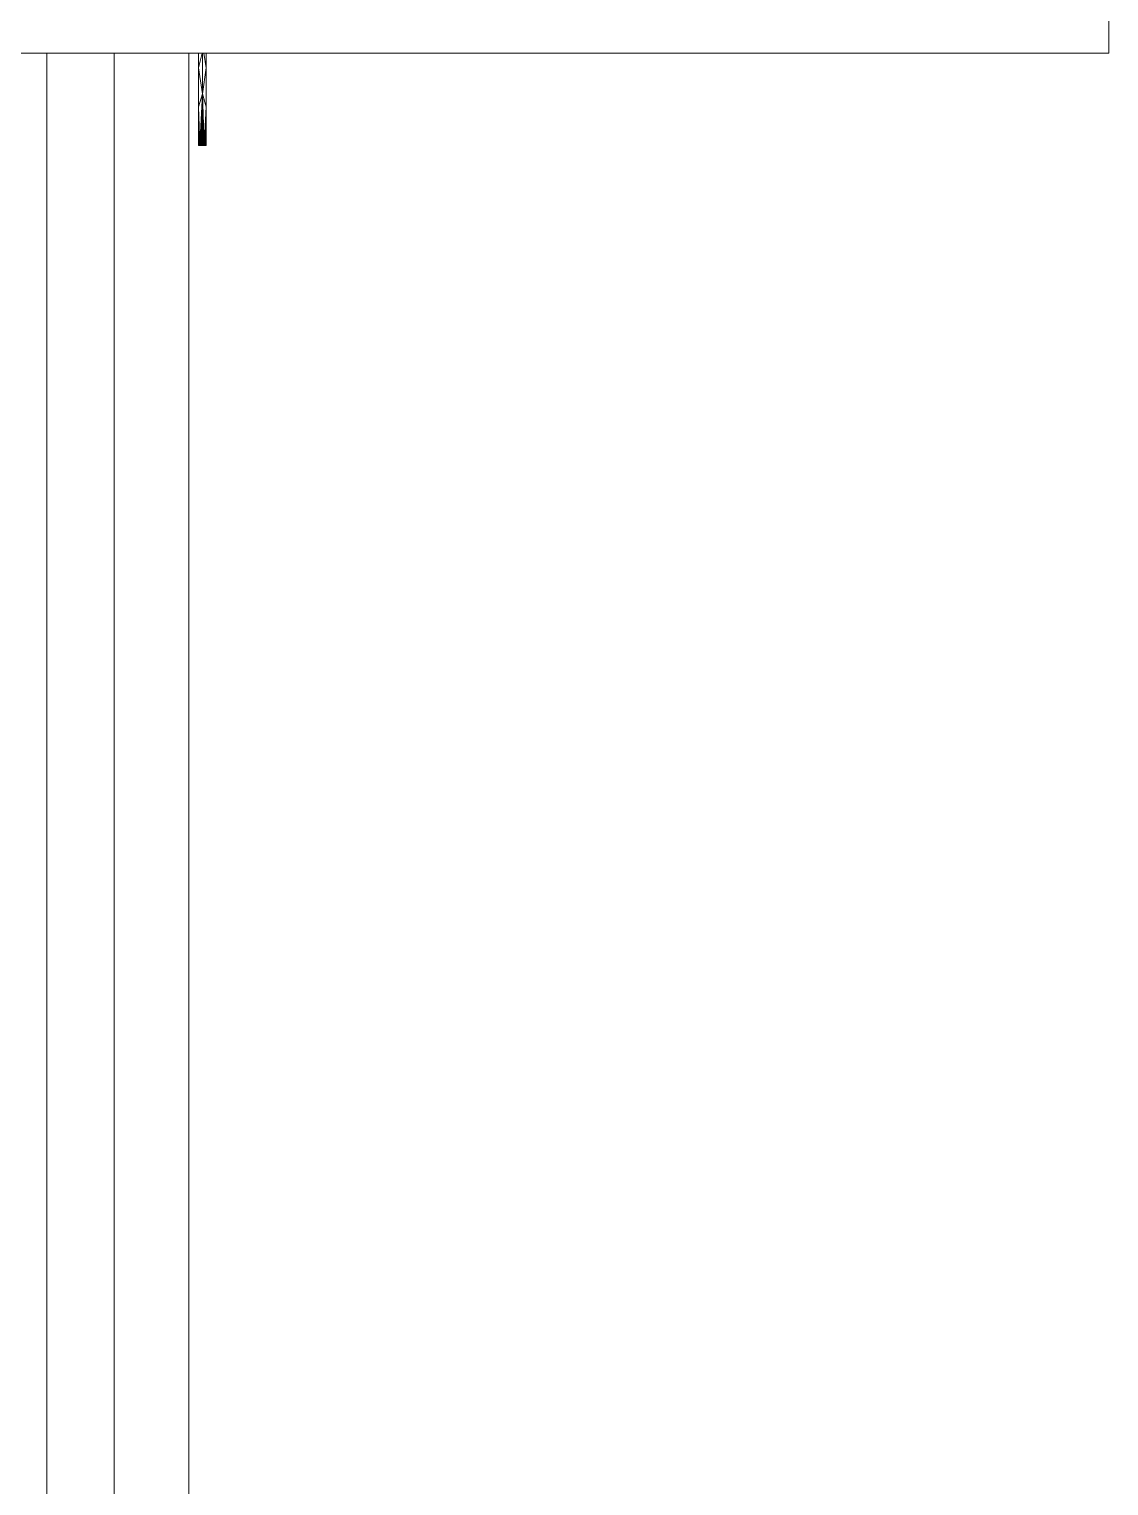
# Model space of a CAD drawing. Header units: inches. Extents: x 1 to 127281, y -26064 to 104775.
# Drawn here: x 25510.7 to 25582.9, y -22519.3 to -22422 of the extents above; entities that cross this region are included whole.
import ezdxf

# ---------------------------------------------------------------- set-up
doc = ezdxf.new("R2010")
doc.units = ezdxf.units.IN
doc.header["$MEASUREMENT"] = 0
for name, color, linetype, lineweight in [('A-AREA', 32, 'Continuous', 9), ('A-GENM', 13, 'Continuous', 9), ('A-WALL', 113, 'Continuous', 9)]:
    doc.layers.add(name, color=color, linetype=linetype, lineweight=lineweight)

# ---------------------------------------------------------------- blocks, each defined once
blk = doc.blocks.new('Drinking_Founta_ - Phase 10')
at = {"layer": 'A-GENM'}
for p, q in [((26.742, 6.68), (26.5, 5.696)), ((26.5, 5.696), (26.5, 6.68)), ((26.75, 6.68), (26.75, 3.964)), ((27, 5.696), (26.858, 6.68)), ((27, 5.696), (27, 6.68)), ((26.5, 5.696), (26.502, 3.098)), ((26.75, 3.964), (26.5, 5.696)), ((26.75, 3.964), (27, 5.696)), ((27, 5.696), (26.998, 3.098)), ((26.502, 3.098), (26.75, 3.964)), ((26.75, 3.964), (26.573, 0.5)), ((26.75, 3.964), (26.625, 0.5)), ((26.685, 0.5), (26.75, 3.964)), ((26.998, 3.098), (26.75, 3.964)), ((26.75, 3.964), (26.875, 0.5)), ((26.815, 0.5), (26.75, 3.964)), ((26.75, 3.964), (26.75, 0.5)), ((26.502, 3.098), (26.5, 0.5)), ((26.533, 0.5), (26.502, 3.098)), ((26.502, 3.098), (26.509, 0.5)), ((26.533, 0.5), (26.502, 3.098)), ((26.573, 0.5), (26.502, 3.098)), ((26.502, 3.098), (26.509, 0.5)), ((26.998, 3.098), (26.875, 0.5)), ((26.927, 0.5), (26.998, 3.098)), ((26.967, 0.5), (26.998, 3.098)), ((26.967, 0.5), (26.998, 3.098)), ((26.998, 3.098), (26.991, 0.5)), ((26.998, 3.098), (26.991, 0.5)), ((27, 0.5), (26.998, 3.098)), ((26.509, 0.5), (26.5, 0.5)), ((26.509, 0.5), (26.533, 0.5)), ((26.573, 0.5), (26.533, 0.5)), ((26.625, 0.5), (26.573, 0.5)), ((26.625, 0.5), (26.685, 0.5)), ((26.685, 0.5), (26.75, 0.5)), ((26.75, 0.5), (26.815, 0.5)), ((26.815, 0.5), (26.875, 0.5)), ((26.875, 0.5), (26.927, 0.5)), ((26.927, 0.5), (26.967, 0.5)), ((26.967, 0.5), (26.991, 0.5)), ((26.991, 0.5), (27, 0.5))]:
    blk.add_line(p, q, dxfattribs=at)
blk = doc.blocks.new('Locker Rooms_Ryan_ifc-1-Site Plan - Phase 1')
at = {"layer": 'A-WALL', "color": 7}
for p, q in [((25582.854, -22423.631), (25582.854, -22418.631)), ((25445.927, -22423.631), (25582.854, -22423.631)), ((25516.39, -22423.631), (25516.39, -22787.328)), ((25521.39, -22423.631), (25516.39, -22423.631)), ((25521.39, -22787.328), (25521.39, -22423.631))]:
    blk.add_line(p, q, dxfattribs=at)
at = {"lineweight": 9}
blk.add_blockref('Drinking_Founta_ - Phase 10', (25495.539, -22430.311), dxfattribs=at)

msp = doc.modelspace()

# ---------------------------------------------------------------- linework, layer by layer
at = {"layer": 'A-AREA'}
msp.add_line((25511.890225, -22423.630935), (25511.890225, -22787.327931), dxfattribs=at)

# ---------------------------------------------------------------- block references
at = {"lineweight": 5}
msp.add_blockref('Locker Rooms_Ryan_ifc-1-Site Plan - Phase 1', (0, 0), dxfattribs=at)

doc.saveas('drawing.dxf')
